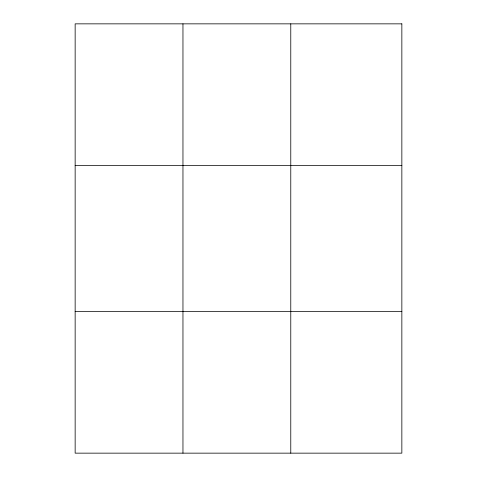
<?xml version="1.0" encoding="UTF-8"?>
<svg xmlns="http://www.w3.org/2000/svg" width="477" height="477" viewBox="0 0 477 477"><rect width="100%" height="100%" fill="white"/><g stroke="black" fill="none" stroke-linecap="round" stroke-linejoin="round"><path stroke-width="0.72" d="M182.959 453.15L182.959 23.85M290.773 453.15L290.773 23.85M75.151 165.519L401.849 165.519M75.151 311.481L401.849 311.481M401.849 23.85L401.849 453.15L75.151 453.15L75.151 23.85L401.849 23.85"/></g></svg>
